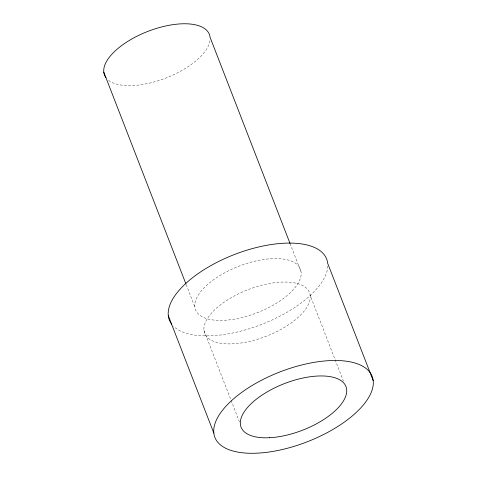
<?xml version="1.0" encoding="UTF-8"?>
<svg xmlns="http://www.w3.org/2000/svg" width="477" height="477" viewBox="0 0 477 477"><rect width="100%" height="100%" fill="white"/><g stroke="black" fill="none" stroke-linecap="round" stroke-linejoin="round"><path stroke-width="0.36" stroke-dasharray="2.38 1.79" d="M290.064 243.532L301.112 272.009A56.232 25.001 -21.2 0 1 223.904 320.329A56.232 25.001 -21.2 0 1 218.943 276.123A56.232 25.001 -21.2 0 1 301.112 272.009M310.217 295.49A56.232 25.001 -21.2 0 1 233.014 343.81A56.232 25.001 -21.2 0 1 228.054 299.604A56.232 25.001 -21.2 0 1 310.217 295.49L343.434 381.123M186.239 284.733L194.866 306.967M203.971 330.442L239.597 422.288M327.777 265.999A84.346 37.504 -21.2 0 1 261.962 324.294A84.346 37.504 -21.2 0 1 173.521 326.244M209.958 40.7A56.232 25.001 -21.2 0 1 165.31 78.252A56.232 25.001 -21.2 0 1 107.79 79.683"/><path stroke-width="0.72" d="M373.205 380.67A84.346 37.504 -21.2 0 0 249.96 386.835A84.346 37.504 -21.2 0 0 257.401 453.15A84.346 37.504 -21.2 0 0 373.205 380.67L327.669 263.274A84.346 37.504 -21.2 0 0 234.058 254.664A84.346 37.504 -21.2 0 0 171.684 324.151M290.064 243.532L210.041 37.218A56.232 25.001 -21.2 0 0 147.9 31.375A56.232 25.001 -21.2 0 0 105.888 77.59M103.795 72.17L185.97 284.042M168.303 315.702L213.839 433.098M269.439 437.731A56.232 25.001 -21.2 0 0 346.648 389.411A56.232 25.001 -21.2 0 0 264.479 393.519A56.232 25.001 -21.2 0 0 269.439 437.731"/></g></svg>
